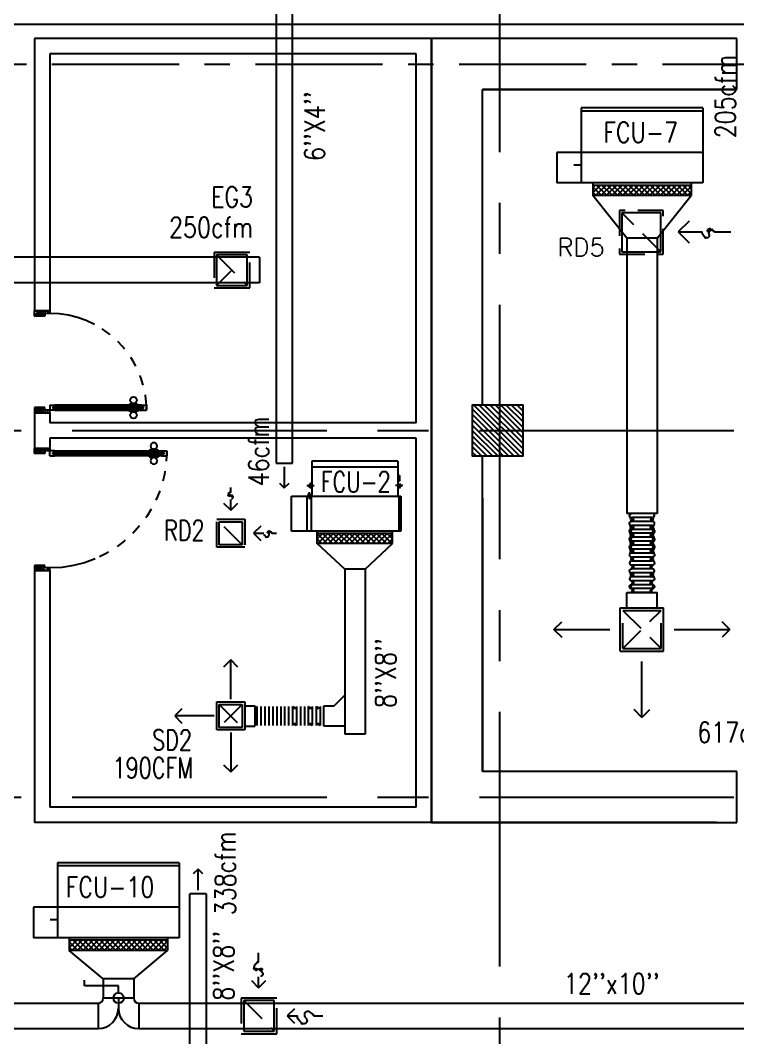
# Model space of a CAD drawing. Extents: x 417866200 to 417866302, y 43498034 to 43498122.
# Drawn here: x 417866220.08 to 417866227.12, y 43498048.87 to 43498058.87 of the extents above; entities that cross this region are included whole.
import ezdxf

# ---------------------------------------------------------------- set-up
doc = ezdxf.new("R2010")
doc.units = 0
doc.header["$MEASUREMENT"] = 0
for name, pattern in [('CENTER', [2, 1.25, -0.25, 0.25, -0.25]), ('CENTERX2', [4, 2.5, -0.5, 0.5, -0.5]), ('HIDDEN', [0.375, 0.25, -0.125])]:
    doc.linetypes.add(name, pattern=pattern)
doc.layers.get('0').update_dxf_attribs({"linetype": 'CONTINUOUS'})
for name, color, linetype in [('AXES', 11, 'CENTERX2'), ('AXES1', 11, 'CENTER'), ('COL', 7, 'CONTINUOUS'), ('COUNTER', 9, 'CONTINUOUS'), ('DOOR', 9, 'CONTINUOUS'), ('DUCT', 6, 'CONTINUOUS'), ('EXDUCT', 10, 'CONTINUOUS'), ('FCU', 6, 'CONTINUOUS'), ('HAT', 11, 'CONTINUOUS'), ('M-AC-FLEX', 7, 'CONTINUOUS'), ('M-EGU.', 2, 'CONTINUOUS'), ('M-TEXT', 2, 'CONTINUOUS'), ('TEXT-A', 2, 'CONTINUOUS'), ('WALL', 9, 'CONTINUOUS')]:
    doc.layers.add(name, color=color, linetype=linetype)
doc.styles.add('ROMANS', font='ROMANS.shx', dxfattribs={"width": 0.6})

# ---------------------------------------------------------------- blocks, each defined once
blk = doc.blocks.new('DOOR100')
at = {"layer": 'DOOR', "color": 7, "linetype": 'ByBlock'}
for p, q in [((-75, 1250), (-75, 1300)), ((-75, 1300), (-25, 1300)), ((-25, 1300), (-75, 1300)), ((-25, 1250), (-25, 1300)), ((-91.2, 1205), (-91.2, 1140.2)), ((-82.2, 1205), (-91.2, 1205)), ((-82.2, 1127.6), (-82.2, 1217.6)), ((-75, 1217.6), (-82.2, 1217.6)), ((-82.2, 1205), (-82.2, 1140.2)), ((-58, 1250), (-75, 1250)), ((-58, 1250), (-58, 1270)), ((-42, 1270), (-58, 1270)), ((-42, 1250), (-42, 1270)), ((-25, 1250), (-42, 1250)), ((-25, 1217.6), (-17.8, 1217.6)), ((-17.8, 1127.6), (-17.8, 1217.6)), ((-17.8, 1205), (-17.8, 1140.2)), ((-17.8, 1205), (-8.8, 1205)), ((-8.8, 1205), (-8.8, 1140.2)), ((-82.2, 1140.2), (-91.2, 1140.2)), ((-75, 1127.6), (-82.2, 1127.6)), ((-25, 1127.6), (-17.8, 1127.6)), ((-17.8, 1140.2), (-8.8, 1140.2)), ((-75, 200), (-58, 200)), ((-75, 150), (-75, 200)), ((-58, 200), (-58, 180)), ((-42, 200), (-25, 200)), ((-42, 180), (-42, 200)), ((-25, 200), (-25, 150)), ((-1200, 0), (-1200, 150)), ((-1200, 150), (-1175, 150)), ((-1200, 150), (-1200, 0)), ((-1150, 0), (-1200, 113.7)), ((-1175, 150), (-1175, 100)), ((-1175, 100), (-1150, 100)), ((-1150, 0), (-1163.4, 100)), ((-1150, 100), (-1150, 0)), ((-75, 150), (-25, 150)), ((-58, 180), (-42, 180)), ((-50, 0), (0, 113.7)), ((-50, 100), (-50, 0)), ((-50, 0), (-36.6, 100)), ((-25, 100), (-50, 100)), ((0, 150), (-25, 150)), ((-25, 150), (-25, 100)), ((0, 0), (0, 150)), ((0, 150), (0, 0)), ((-1150, 0), (-1200, 40.1)), ((-1150, 0), (-1200, 0)), ((-50, 0), (0, 40.1)), ((-50, 0), (0, 0))]:
    blk.add_line(p, q, dxfattribs=at)
at = {"layer": 'DOOR', "linetype": 'ByBlock'}
for p, q in [((-75, 1250), (-75, 200)), ((-58, 200), (-58, 1250)), ((-42, 200), (-42, 1250)), ((-25, 200), (-25, 1250))]:
    blk.add_line(p, q, dxfattribs=at)
at = {"layer": 'DOOR', "color": 7, "linetype": 'ByBlock'}
for centre in [(-123.5, 1172.6), (23.5, 1172.6)]:
    blk.add_circle(centre, 32.4, dxfattribs=at)
at = {"layer": 'DOOR', "linetype": 'HIDDEN', "ltscale": 0.5}
blk.add_arc((-25, 150), 1150, 90, 180, dxfattribs=at)
at = {"layer": 'DOOR', "color": 7, "linetype": 'ByBlock'}
for centre, radius, start, end in [((-1150, 0), 154.4, 103.71423, 108.89471), ((-1150, 0), 134.4, 100.71998, 111.84015), ((-50, 0), 134.4, 68.15985, 79.28002), ((-50, 0), 114.4, 64.08384, 77.37743), ((-50, 0), 154.4, 71.10529, 76.28577), ((-1150, 0), 94.4, 90, 121.98181), ((-1150, 0), 74.4, 90, 132.22357), ((-1150, 0), 54.4, 90, 156.79262), ((-1150, 0), 34.4, 90, 180), ((-1150, 0), 14.4, 90, 180), ((-50, 0), 94.4, 58.01819, 90), ((-50, 0), 74.4, 47.77643, 90), ((-50, 0), 54.4, 23.20738, 90), ((-50, 0), 34.4, 0, 90), ((-50, 0), 14.4, 0, 90)]:
    blk.add_arc(centre, radius, start, end, dxfattribs=at)
blk = doc.blocks.new('*X84')
at = {"color": 0}
for p, q in [((238728.6, 132662.5), (239215.8, 133149.7)), ((238728.6, 132715.6), (239162.7, 133149.7)), ((238728.6, 132768.6), (239109.7, 133149.7)), ((238728.6, 132821.6), (239056.7, 133149.7)), ((238728.6, 132874.7), (239003.6, 133149.7)), ((238728.6, 132927.7), (238950.6, 133149.7)), ((238728.6, 132980.7), (238897.6, 133149.7)), ((238728.6, 133033.8), (238844.5, 133149.7)), ((238728.6, 133086.8), (238791.5, 133149.7)), ((238728.6, 133139.8), (238738.5, 133149.7)), ((238768.8, 132649.7), (239228.6, 133109.5)), ((238821.8, 132649.7), (239228.6, 133056.5)), ((238874.9, 132649.7), (239228.6, 133003.4)), ((238927.9, 132649.7), (239228.6, 132950.4)), ((238980.9, 132649.7), (239228.6, 132897.4)), ((239033.9, 132649.7), (239228.6, 132844.3)), ((239087, 132649.7), (239228.6, 132791.3)), ((239140, 132649.7), (239228.6, 132738.3)), ((239193, 132649.7), (239228.6, 132685.2))]:
    blk.add_line(p, q, dxfattribs=at)
blk = doc.blocks.new('COL50')
at = {"layer": 'COL'}
blk.add_lwpolyline([(-250, 250), (-250, -250), (250, -250), (250, 250)], close=True, dxfattribs=at)
blk = doc.blocks.new('DOOR-10')
at = {"layer": 'DOOR', "color": 0, "linetype": 'ByBlock'}
for p, q in [((-25.7, 1100), (-75.7, 1100)), ((-75.7, 1100), (-25.7, 1100)), ((-75.7, 1050), (-75.7, 1100)), ((-25.7, 1050), (-25.7, 1100)), ((-82.9, 1005), (-91.9, 1005)), ((-91.9, 1005), (-91.9, 940.2)), ((-75.7, 1017.6), (-82.9, 1017.6)), ((-82.9, 927.6), (-82.9, 1017.6)), ((-82.9, 1005), (-82.9, 940.2)), ((-58.7, 1050), (-75.7, 1050)), ((-42.7, 1070), (-58.7, 1070)), ((-58.7, 1050), (-58.7, 1070)), ((-42.7, 1050), (-42.7, 1070)), ((-25.7, 1050), (-42.7, 1050)), ((-25.7, 1017.6), (-18.5, 1017.6)), ((-18.5, 927.6), (-18.5, 1017.6)), ((-18.5, 1005), (-9.5, 1005)), ((-18.5, 1005), (-18.5, 940.2)), ((-9.5, 1005), (-9.5, 940.2)), ((-82.9, 940.2), (-91.9, 940.2)), ((-75.7, 927.6), (-82.9, 927.6)), ((-25.7, 927.6), (-18.5, 927.6)), ((-18.5, 940.2), (-9.5, 940.2)), ((-75.7, 200), (-58.7, 200)), ((-75.7, 150), (-75.7, 200)), ((-58.7, 200), (-58.7, 180)), ((-42.7, 200), (-25.7, 200)), ((-42.7, 180), (-42.7, 200)), ((-25.7, 200), (-25.7, 150)), ((-1000.7, 0), (-1000.7, 150)), ((-1000.7, 150), (-975.7, 150)), ((-1000.7, 150), (-1000.7, 0)), ((-975.7, 150), (-975.7, 100)), ((-975.7, 100), (-950.7, 100)), ((-950.7, 100), (-950.7, 0)), ((-75.7, 150), (-25.7, 150)), ((-58.7, 180), (-42.7, 180)), ((-50.7, 100), (-50.7, 0)), ((-25.7, 100), (-50.7, 100)), ((-0.7, 150), (-25.7, 150)), ((-25.7, 150), (-25.7, 100)), ((-950.7, 0), (-1000.7, 0)), ((-50.7, 0), (-0.7, 0))]:
    blk.add_line(p, q, dxfattribs=at)
at = {"layer": 'DOOR', "linetype": 'ByBlock'}
for p, q in [((-75.7, 1050), (-75.7, 200)), ((-58.7, 200), (-58.7, 1050)), ((-42.7, 200), (-42.7, 1050)), ((-25.7, 200), (-25.7, 1050))]:
    blk.add_line(p, q, dxfattribs=at)
at = {"layer": 'DOOR', "color": 9, "linetype": 'ByBlock'}
for p, q in [((-950.7, 0), (-1000.7, 113.7)), ((-950.7, 0), (-964.1, 100)), ((-50.7, 0), (-0.7, 113.7)), ((-50.7, 0), (-37.3, 100)), ((-0.7, 0), (-0.7, 150)), ((-950.7, 0), (-1000.7, 40.1)), ((-50.7, 0), (-0.7, 40.1))]:
    blk.add_line(p, q, dxfattribs=at)
at = {"layer": 'DOOR', "color": 0, "linetype": 'ByBlock'}
for centre in [(-124.2, 972.6), (22.8, 972.6)]:
    blk.add_circle(centre, 32.4, dxfattribs=at)
at = {"layer": 'DOOR', "linetype": 'HIDDEN', "ltscale": 0.5}
blk.add_arc((-23.4, 149.1), 952.3, 93.14816, 179.94816, dxfattribs=at)
at = {"layer": 'DOOR', "color": 9, "linetype": 'ByBlock'}
for centre, radius, start, end in [((-950.7, 0), 154.4, 103.71423, 108.89471), ((-950.7, 0), 134.4, 100.71998, 111.84015), ((-50.7, 0), 134.4, 68.15985, 79.28002), ((-50.7, 0), 114.4, 64.08384, 77.37743), ((-50.7, 0), 154.4, 71.10529, 76.28577), ((-950.7, 0), 94.4, 90, 121.98181), ((-950.7, 0), 74.4, 90, 132.22357), ((-950.7, 0), 54.4, 90, 156.79262), ((-950.7, 0), 34.4, 90, 180), ((-950.7, 0), 14.4, 90, 180), ((-50.7, 0), 94.4, 58.01819, 90), ((-50.7, 0), 74.4, 47.77643, 90), ((-50.7, 0), 54.4, 23.20738, 90), ((-50.7, 0), 34.4, 0, 90), ((-50.7, 0), 14.4, 0, 90)]:
    blk.add_arc(centre, radius, start, end, dxfattribs=at)
blk = doc.blocks.new('*X23')
at = {"color": 0}
for p, q in [((16890.5, -2466.6), (16943.5, -2413.6)), ((16890.5, -2519.6), (16990.5, -2419.6)), ((16990.5, -2565.5), (16890.5, -2465.5)), ((16890.5, -2572.6), (16990.5, -2472.6)), ((16990.5, -2512.5), (16891.6, -2413.6)), ((16990.5, -2459.4), (16944.6, -2413.6)), ((16990.5, -2618.5), (16890.5, -2518.5)), ((16890.5, -2625.7), (16990.5, -2525.7)), ((16990.5, -2671.6), (16890.5, -2571.6)), ((16890.5, -2678.7), (16990.5, -2578.7)), ((16990.5, -2724.6), (16890.5, -2624.6)), ((16890.5, -2731.7), (16990.5, -2631.7)), ((16990.5, -2777.6), (16890.5, -2677.6)), ((16890.5, -2784.8), (16990.5, -2684.8)), ((16990.5, -2830.7), (16890.5, -2730.7)), ((16890.5, -2837.8), (16990.5, -2737.8)), ((16990.5, -2883.7), (16890.5, -2783.7)), ((16890.5, -2890.8), (16990.5, -2790.8)), ((16990.5, -2936.7), (16890.5, -2836.7)), ((16890.5, -2943.9), (16990.5, -2843.9)), ((16990.5, -2989.8), (16890.5, -2889.8)), ((16890.5, -2996.9), (16990.5, -2896.9)), ((16990.5, -3042.8), (16890.5, -2942.8)), ((16890.5, -3049.9), (16990.5, -2949.9)), ((16990.5, -3095.8), (16890.5, -2995.8)), ((16890.5, -3103), (16990.5, -3003)), ((16990.5, -3148.9), (16890.5, -3048.9)), ((16891.5, -3154.9), (16990.5, -3056)), ((16943.5, -3154.9), (16890.5, -3101.9)), ((16944.6, -3154.9), (16990.5, -3109))]:
    blk.add_line(p, q, dxfattribs=at)
blk = doc.blocks.new('WHE06')
at = {"color": 3}
for p, q in [((689, 621.5), (346.1, 621.5)), ((346.1, 621.5), (346.1, 469.1)), ((689, 469.1), (689, 621.5)), ((60.3, -422.2), (60.3, 422.2)), ((212.3, 437.2), (269.1, 437.2)), ((232.1, 452.2), (232.1, 422.2)), ((232.1, 452.2), (252.1, 452.2)), ((242.1, 472.2), (242.1, 399.5)), ((252.1, 452.2), (252.1, 422.2)), ((305, 447.6), (373.3, 447.6)), ((321.1, 457.6), (321.1, 437.6)), ((321.1, 457.6), (346.1, 457.6)), ((321.1, 437.6), (346.1, 437.6)), ((346.1, 430.4), (689, 430.4)), ((811.2, 370.7), (689, 370.7)), ((711.2, -370.7), (711.2, 370.7)), ((811.2, -370.7), (811.2, 370.7)), ((242.1, -472.2), (242.1, -399.5)), ((811.2, -370.7), (689, -370.7)), ((141.6, -437.2), (141.6, -422.2)), ((141.6, -437.2), (196.6, -437.2)), ((196.6, -437.2), (196.6, -422.2)), ((221.4, -437.2), (269.1, -437.2)), ((232.1, -452.2), (232.1, -422.2)), ((232.1, -452.2), (252.1, -452.2)), ((252.1, -452.2), (252.1, -422.2)), ((346.1, -430.4), (689, -430.4))]:
    blk.add_line(p, q, dxfattribs=at)
at = {"color": 6}
for p, q in [((0, -422.2), (0, 422.2)), ((0, 422.2), (346.1, 422.2)), ((346.1, 469.1), (346.1, -450.8)), ((689, 469.1), (346.1, 469.1)), ((689, -450.8), (689, 469.1)), ((0, -422.2), (346.1, -422.2)), ((346.1, -450.8), (689, -450.8))]:
    blk.add_line(p, q, dxfattribs=at)
at = {"color": 11}
blk.add_blockref('*X23', (-16179.3, 2784.3), dxfattribs=at)
blk = doc.blocks.new('*X25')
at = {"color": 0}
for p, q in [((-750.2, 2537.8), (-672.3, 2615.8)), ((-750.2, 2590.8), (-725.3, 2615.8)), ((-659.6, 2515.8), (-750.2, 2606.4)), ((-719.2, 2515.8), (-619.2, 2615.8)), ((-606.6, 2515.8), (-706.6, 2615.8)), ((-666.2, 2515.8), (-566.2, 2615.8)), ((-553.6, 2515.8), (-653.6, 2615.8)), ((-613.2, 2515.8), (-513.2, 2615.8)), ((-500.5, 2515.8), (-600.5, 2615.8)), ((-560.1, 2515.8), (-460.1, 2615.8)), ((-447.5, 2515.8), (-547.5, 2615.8)), ((-507.1, 2515.8), (-407.1, 2615.8)), ((-394.5, 2515.8), (-494.5, 2615.8)), ((-454.1, 2515.8), (-354.1, 2615.8)), ((-341.4, 2515.8), (-441.4, 2615.8)), ((-401, 2515.8), (-301, 2615.8)), ((-288.4, 2515.8), (-388.4, 2615.8)), ((-348, 2515.8), (-248, 2615.8)), ((-235.4, 2515.8), (-335.4, 2615.8)), ((-295, 2515.8), (-195, 2615.8)), ((-182.3, 2515.8), (-282.3, 2615.8)), ((-241.9, 2515.8), (-141.9, 2615.8)), ((-129.3, 2515.8), (-229.3, 2615.8)), ((-188.9, 2515.8), (-88.9, 2615.8)), ((-76.3, 2515.8), (-176.3, 2615.8)), ((-135.9, 2515.8), (-35.9, 2615.8)), ((-23.2, 2515.8), (-123.2, 2615.8)), ((-82.8, 2515.8), (17.2, 2615.8)), ((29.8, 2515.8), (-70.2, 2615.8)), ((-29.8, 2515.8), (70.2, 2615.8)), ((82.8, 2515.8), (-17.2, 2615.8)), ((23.2, 2515.8), (123.2, 2615.8)), ((135.9, 2515.8), (35.9, 2615.8)), ((76.3, 2515.8), (176.3, 2615.8)), ((188.9, 2515.8), (88.9, 2615.8)), ((129.3, 2515.8), (214.8, 2601.2)), ((214.8, 2543), (141.9, 2615.8)), ((214.8, 2596), (195, 2615.8)), ((-712.7, 2515.8), (-750.2, 2553.4)), ((182.3, 2515.8), (214.8, 2548.2))]:
    blk.add_line(p, q, dxfattribs=at)
blk = doc.blocks.new('WAP16')
at = {"color": 6}
for p, q in [((-597, 0), (-597, -737)), ((-597, 0), (597, 0)), ((597, 0), (597, -737)), ((-597, -437), (597, -437)), ((-597, -737), (597, -737))]:
    blk.add_line(p, q, dxfattribs=at)
at = {"color": 3}
for p, q in [((-597, -32), (597, -32)), ((597, -437), (835, -437)), ((835, -437), (835, -737)), ((597, -562), (670.3, -562)), ((-482.5, -737), (-482.5, -862)), ((-482.5, -762), (482.5, -762)), ((482.5, -737), (482.5, -862)), ((597, -737), (835, -737)), ((-482.5, -862), (482.5, -862))]:
    blk.add_line(p, q, dxfattribs=at)
at = {"color": 11}
blk.add_blockref('*X25', (267.7, -3377.8), dxfattribs=at)

msp = doc.modelspace()

# ---------------------------------------------------------------- linework, layer by layer
at = {"layer": 'AXES'}
for p, q in [((417866224.784, 43498033.5727), (417866224.784, 43498111.2854)), ((417866200.584, 43498054.837), (417866268.624, 43498054.837)), ((417866200.584, 43498051.237), (417866268.624, 43498051.237))]:
    msp.add_line(p, q, dxfattribs=at)
at = {"layer": 'AXES1'}
msp.add_line((417866210.384, 43498058.437), (417866267.7882, 43498058.437), dxfattribs=at)
at = {"layer": 'COUNTER', "linetype": 'ByBlock'}
for p, q in [((417866224.1139, 43498058.687), (417866224.1139, 43498050.987)), ((417866227.1139, 43498058.687), (417866224.1139, 43498058.687)), ((417866227.1139, 43498058.187), (417866227.1139, 43498058.687)), ((417866224.6139, 43498058.187), (417866227.1139, 43498058.187)), ((417866224.6139, 43498055.087), (417866224.6139, 43498058.187)), ((417866227.1139, 43498051.487), (417866224.6139, 43498051.487)), ((417866227.1139, 43498050.987), (417866227.1139, 43498051.487)), ((417866224.1139, 43498050.987), (417866227.1139, 43498050.987))]:
    msp.add_line(p, q, dxfattribs=at)
at = {"layer": 'COUNTER'}
for p, q in [((417866224.1139, 43498050.987), (417866224.1139, 43498058.687)), ((417866226.914, 43498058.687), (417866224.114, 43498058.687)), ((417866224.114, 43498050.987), (417866224.114, 43498058.687)), ((417866227.1139, 43498058.187), (417866227.1139, 43498058.687)), ((417866227.1139, 43498058.187), (417866224.6139, 43498058.187)), ((417866226.914, 43498058.187), (417866224.614, 43498058.187)), ((417866224.614, 43498055.087), (417866224.614, 43498058.187)), ((417866224.614, 43498051.487), (417866224.614, 43498054.587)), ((417866224.6139, 43498054.1712), (417866224.6139, 43498051.487)), ((417866226.914, 43498051.487), (417866224.614, 43498051.487)), ((417866226.914, 43498050.987), (417866224.114, 43498050.987))]:
    msp.add_line(p, q, dxfattribs=at)
at = {"layer": 'DUCT'}
for p, q in [((417866222.5879, 43498059.5286), (417866222.5879, 43498054.5158)), ((417866222.7479, 43498054.5158), (417866222.7479, 43498059.4486)), ((417866222.5879, 43498054.5158), (417866222.7479, 43498054.5158)), ((417866223.2573, 43498052.2317), (417866223.1573, 43498052.1317)), ((417866223.0573, 43498051.9317), (417866223.0573, 43498052.1317)), ((417866223.0573, 43498052.1317), (417866223.1573, 43498052.1317)), ((417866223.2573, 43498051.9317), (417866223.0573, 43498051.9317)), ((417866221.9013, 43498050.2859), (417866221.7413, 43498050.2859)), ((417866221.7413, 43498048.4039), (417866221.7413, 43498050.2859)), ((417866221.9013, 43498050.2859), (417866221.9013, 43498048.4839))]:
    msp.add_line(p, q, dxfattribs=at)
at = {"layer": 'DUCT', "linetype": 'ByBlock'}
for p, q in [((417866226.0313, 43498056.7283), (417866225.6988, 43498057.1444)), ((417866226.3313, 43498056.7283), (417866226.6638, 43498057.1444)), ((417866226.3313, 43498056.7283), (417866226.0313, 43498056.7283)), ((417866226.0313, 43498056.7283), (417866226.0313, 43498054.0218)), ((417866226.3313, 43498056.7283), (417866226.3313, 43498054.0218)), ((417866226.3313, 43498054.0218), (417866226.0313, 43498054.0218)), ((417866223.2609, 43498053.4765), (417866222.9903, 43498053.7265)), ((417866223.4609, 43498053.4765), (417866223.7316, 43498053.7265)), ((417866223.4609, 43498053.4765), (417866223.2609, 43498053.4765)), ((417866223.2609, 43498053.4765), (417866223.2609, 43498051.8535)), ((417866223.4609, 43498053.4765), (417866223.4609, 43498051.8535)), ((417866223.3157, 43498051.8535), (417866223.2609, 43498051.8535)), ((417866223.4609, 43498051.8535), (417866223.3157, 43498051.8535)), ((417866220.8882, 43498049.4495), (417866220.5557, 43498049.7298)), ((417866221.1882, 43498049.4495), (417866221.5207, 43498049.7298)), ((417866220.7055, 43498049.3815), (417866220.7055, 43498049.4395)), ((417866221.1882, 43498049.4495), (417866220.8882, 43498049.4495)), ((417866220.8882, 43498049.4495), (417866220.8882, 43498049.262)), ((417866221.1882, 43498049.4495), (417866221.1882, 43498049.262)), ((417866221.0405, 43498049.3815), (417866220.7055, 43498049.3815)), ((417866221.0405, 43498049.3132), (417866221.0405, 43498049.3815)), ((417866221.1882, 43498049.262), (417866220.8882, 43498049.262)), ((417866221.0382, 43498049.262), (417866221.0382, 43498049.162)), ((417866215.6423, 43498049.212), (417866220.8382, 43498049.212)), ((417866220.8382, 43498049.212), (417866220.8382, 43498048.962)), ((417866221.2382, 43498049.212), (417866221.2382, 43498048.962)), ((417866221.2382, 43498049.212), (417866228.5979, 43498049.212)), ((417866215.6423, 43498048.962), (417866220.8382, 43498048.962)), ((417866221.2382, 43498048.962), (417866228.5979, 43498048.962))]:
    msp.add_line(p, q, dxfattribs=at)
msp.add_circle((417866221.0405, 43498049.2619), 0.0512, dxfattribs=at)
for centre, radius, start, end in [((417866220.8382, 43498049.262), 0.05, 270, 0), ((417866221.2382, 43498049.262), 0.05, 180, 270), ((417866220.8382, 43498049.162), 0.2, 270, 0), ((417866221.2382, 43498049.162), 0.2, 180, 270)]:
    msp.add_arc(centre, radius, start, end, dxfattribs=at)
at = {"layer": 'EXDUCT', "linetype": 'ByBlock'}
for p, q in [((417866232.4669, 43498058.8256), (417866217.2795, 43498058.8256)), ((417866222.4253, 43498056.5391), (417866217.3795, 43498056.5391)), ((417866222.4253, 43498056.5391), (417866222.4253, 43498056.2891)), ((417866222.1527, 43498056.4123), (417866222.0027, 43498056.2623)), ((417866222.4253, 43498056.2891), (417866217.2295, 43498056.2891))]:
    msp.add_line(p, q, dxfattribs=at)
at = {"layer": 'M-AC-FLEX', "color": 11}
for p, q in [((417866226.2851, 43498053.9835), (417866226.0776, 43498053.9835)), ((417866226.2851, 43498053.9445), (417866226.0776, 43498053.9445)), ((417866226.2851, 43498053.9055), (417866226.0776, 43498053.9055)), ((417866226.2851, 43498053.8665), (417866226.0776, 43498053.8665)), ((417866226.2851, 43498053.8275), (417866226.0776, 43498053.8275)), ((417866226.2851, 43498053.7885), (417866226.0776, 43498053.7885)), ((417866226.2851, 43498053.7495), (417866226.0776, 43498053.7495)), ((417866226.2851, 43498053.7495), (417866226.0776, 43498053.7495)), ((417866226.2851, 43498053.7105), (417866226.0776, 43498053.7105)), ((417866226.2851, 43498053.6715), (417866226.0776, 43498053.6715)), ((417866226.2851, 43498053.6325), (417866226.0776, 43498053.6325)), ((417866226.2851, 43498053.5935), (417866226.0776, 43498053.5935)), ((417866226.2851, 43498053.5545), (417866226.0776, 43498053.5545)), ((417866226.2851, 43498053.5162), (417866226.0776, 43498053.5162)), ((417866226.2851, 43498053.5162), (417866226.0776, 43498053.5162)), ((417866226.2851, 43498053.4772), (417866226.0776, 43498053.4772)), ((417866226.2851, 43498053.4772), (417866226.0776, 43498053.4772)), ((417866226.2851, 43498053.4388), (417866226.0776, 43498053.4388)), ((417866226.2851, 43498053.4388), (417866226.0776, 43498053.4388)), ((417866226.2851, 43498053.3998), (417866226.0776, 43498053.3998)), ((417866226.2851, 43498053.3998), (417866226.0776, 43498053.3998)), ((417866226.2851, 43498053.3615), (417866226.0776, 43498053.3615)), ((417866226.2851, 43498053.3615), (417866226.0776, 43498053.3615)), ((417866226.2851, 43498053.3225), (417866226.0776, 43498053.3225)), ((417866226.2851, 43498053.3225), (417866226.0776, 43498053.3225)), ((417866226.2851, 43498053.2849), (417866226.0776, 43498053.2849)), ((417866226.2851, 43498053.2849), (417866226.0776, 43498053.2849)), ((417866226.2851, 43498053.2459), (417866226.0776, 43498053.2459)), ((417866226.2851, 43498053.2459), (417866226.0776, 43498053.2459)), ((417866222.3984, 43498052.1271), (417866222.3984, 43498051.9396)), ((417866222.4374, 43498052.1271), (417866222.4374, 43498051.9396)), ((417866222.4764, 43498052.1271), (417866222.4764, 43498051.9396)), ((417866222.5154, 43498052.1271), (417866222.5154, 43498051.9396)), ((417866222.5154, 43498052.1271), (417866222.5154, 43498051.9396)), ((417866222.5544, 43498052.1271), (417866222.5544, 43498051.9396)), ((417866222.5934, 43498052.1271), (417866222.5934, 43498051.9396)), ((417866222.6324, 43498052.1271), (417866222.6324, 43498051.9396)), ((417866222.6714, 43498052.1271), (417866222.6714, 43498051.9396)), ((417866222.7104, 43498052.1271), (417866222.7104, 43498051.9396)), ((417866222.7487, 43498052.1271), (417866222.7487, 43498051.9396)), ((417866222.7487, 43498052.1271), (417866222.7487, 43498051.9396)), ((417866222.7877, 43498052.1271), (417866222.7877, 43498051.9396)), ((417866222.7877, 43498052.1271), (417866222.7877, 43498051.9396)), ((417866222.8261, 43498052.1271), (417866222.8261, 43498051.9396)), ((417866222.8261, 43498052.1271), (417866222.8261, 43498051.9396)), ((417866222.8651, 43498052.1271), (417866222.8651, 43498051.9396)), ((417866222.8651, 43498052.1271), (417866222.8651, 43498051.9396)), ((417866222.9034, 43498052.1271), (417866222.9034, 43498051.9396)), ((417866222.9034, 43498052.1271), (417866222.9034, 43498051.9396)), ((417866222.9424, 43498052.1271), (417866222.9424, 43498051.9396)), ((417866222.9424, 43498052.1271), (417866222.9424, 43498051.9396)), ((417866222.98, 43498052.1271), (417866222.98, 43498051.9396)), ((417866222.98, 43498052.1271), (417866222.98, 43498051.9396)), ((417866223.019, 43498052.1271), (417866223.019, 43498051.9396)), ((417866223.019, 43498052.1271), (417866223.019, 43498051.9396))]:
    msp.add_line(p, q, dxfattribs=at)
at = {"layer": 'M-AC-FLEX'}
for points in [[(417866226.0776, 43498053.8665, 1), (417866226.0776, 43498053.9055, -1), (417866226.0776, 43498053.9445, 1), (417866226.0776, 43498053.9835, -1.018005), (417866226.0776, 43498054.0218)], [(417866226.2851, 43498053.8665, -1), (417866226.2851, 43498053.9055, 1), (417866226.2851, 43498053.9445, -1), (417866226.2851, 43498053.9835, 1.018005), (417866226.2851, 43498054.0218)], [(417866226.0775, 43498053.8275, -1.000001), (417866226.0776, 43498053.8665)], [(417866226.0775, 43498053.8665, 1.000001), (417866226.0776, 43498053.8275)], [(417866226.0776, 43498053.9055, -1), (417866226.0776, 43498053.8665, 1), (417866226.0776, 43498053.8275)], [(417866226.0776, 43498053.7885, 1), (417866226.0776, 43498053.8275, -1), (417866226.0776, 43498053.8665)], [(417866226.0776, 43498053.8275, -1), (417866226.0776, 43498053.7885, 1), (417866226.0776, 43498053.7495)], [(417866226.2851, 43498053.9055, 1), (417866226.2851, 43498053.8665, -1), (417866226.2851, 43498053.8275)], [(417866226.2851, 43498053.7885, -1), (417866226.2851, 43498053.8275, 1), (417866226.2851, 43498053.8665)], [(417866226.2851, 43498053.8275, 1), (417866226.2851, 43498053.7885, -1), (417866226.2851, 43498053.7495)], [(417866226.2851, 43498053.8275, 1), (417866226.2851, 43498053.8665)], [(417866226.2851, 43498053.8665, -1), (417866226.2851, 43498053.8275)], [(417866226.0775, 43498053.7495, -1.000001), (417866226.0776, 43498053.7885)], [(417866226.0775, 43498053.7885, 1.000001), (417866226.0776, 43498053.7495)], [(417866226.0775, 43498053.7885, 1.000001), (417866226.0776, 43498053.7495)], [(417866226.0775, 43498053.7495, -1.000001), (417866226.0776, 43498053.7885)], [(417866226.0776, 43498053.7105, 1), (417866226.0776, 43498053.7495, -1), (417866226.0776, 43498053.7885)], [(417866226.0776, 43498053.7495, -1), (417866226.0776, 43498053.7105, 1), (417866226.0776, 43498053.6715)], [(417866226.2851, 43498053.7105, -1), (417866226.2851, 43498053.7495, 1), (417866226.2851, 43498053.7885)], [(417866226.2851, 43498053.7495, 1), (417866226.2851, 43498053.7105, -1), (417866226.2851, 43498053.6715)], [(417866226.2851, 43498053.7495, 1), (417866226.2851, 43498053.7885)], [(417866226.2851, 43498053.7885, -1), (417866226.2851, 43498053.7495)], [(417866226.2851, 43498053.7885, -1), (417866226.2851, 43498053.7495)], [(417866226.2851, 43498053.7495, 1), (417866226.2851, 43498053.7885)], [(417866226.0775, 43498053.7105, 1.000001), (417866226.0776, 43498053.6715)], [(417866226.0775, 43498053.6715, -1.000001), (417866226.0776, 43498053.7105)], [(417866226.0776, 43498053.6325, 1), (417866226.0776, 43498053.6715, -1), (417866226.0776, 43498053.7105)], [(417866226.0776, 43498053.6715, -1), (417866226.0776, 43498053.6325, 1), (417866226.0776, 43498053.5935, -1), (417866226.0776, 43498053.5545, 1.018005), (417866226.0776, 43498053.5162)], [(417866226.2851, 43498053.6325, -1), (417866226.2851, 43498053.6715, 1), (417866226.2851, 43498053.7105)], [(417866226.2851, 43498053.6715, 1), (417866226.2851, 43498053.6325, -1), (417866226.2851, 43498053.5935, 1), (417866226.2851, 43498053.5545, -1.018005), (417866226.2851, 43498053.5162)], [(417866226.2851, 43498053.7105, -1), (417866226.2851, 43498053.6715)], [(417866226.2851, 43498053.6715, 1), (417866226.2851, 43498053.7105)], [(417866226.0776, 43498053.3998, 1), (417866226.0776, 43498053.4388, -1.018005), (417866226.0776, 43498053.4772)], [(417866226.0776, 43498053.4388, -1), (417866226.0776, 43498053.3998, 1.018005), (417866226.0776, 43498053.3615)], [(417866226.2851, 43498053.3998, -1), (417866226.2851, 43498053.4388, 1.018005), (417866226.2851, 43498053.4772)], [(417866226.2851, 43498053.4388, 1), (417866226.2851, 43498053.3998, -1.018005), (417866226.2851, 43498053.3615)], [(417866226.0769, 43498053.3232, 1.000002), (417866226.0776, 43498053.2849)], [(417866226.0769, 43498053.2842, -1.000002), (417866226.0776, 43498053.3225)], [(417866226.2851, 43498053.3232, -1.017916), (417866226.2851, 43498053.2849)], [(417866226.2851, 43498053.2842, 1.017916), (417866226.2851, 43498053.3225)], [(417866222.3786, 43498052.1076, 0.418714), (417866222.3984, 43498052.1271, -1), (417866222.4374, 43498052.1271)], [(417866222.3984, 43498052.1271, -0.418714), (417866222.3786, 43498052.1076, -0.418714)], [(417866222.4374, 43498052.1271, 1), (417866222.3984, 43498052.1271)], [(417866222.4764, 43498052.1271, -1), (417866222.4374, 43498052.1271, 1), (417866222.3984, 43498052.1271)], [(417866222.3984, 43498052.1271, -1), (417866222.4374, 43498052.1271)], [(417866222.4374, 43498052.1271, 1), (417866222.4764, 43498052.1271, -1), (417866222.5154, 43498052.1271)], [(417866222.5154, 43498052.1271, 1), (417866222.4764, 43498052.1271)], [(417866222.5544, 43498052.1271, -1), (417866222.5154, 43498052.1271, 1), (417866222.4764, 43498052.1271)], [(417866222.4764, 43498052.1271, -1), (417866222.5154, 43498052.1271)], [(417866222.4764, 43498052.1271, -1), (417866222.5154, 43498052.1271)], [(417866222.5154, 43498052.1271, 1), (417866222.4764, 43498052.1271)], [(417866222.5154, 43498052.1271, 1), (417866222.5544, 43498052.1271, -1), (417866222.5934, 43498052.1271)], [(417866222.6324, 43498052.1271, -1), (417866222.5934, 43498052.1271, 1), (417866222.5544, 43498052.1271)], [(417866222.5544, 43498052.1271, -1), (417866222.5934, 43498052.1271)], [(417866222.5934, 43498052.1271, 1), (417866222.5544, 43498052.1271)], [(417866222.5934, 43498052.1271, 1), (417866222.6324, 43498052.1271, -1), (417866222.6714, 43498052.1271, 1), (417866222.7104, 43498052.1271, -1.018005), (417866222.7487, 43498052.1271)], [(417866222.8651, 43498052.1271, -1), (417866222.8261, 43498052.1271, 1.018005), (417866222.7877, 43498052.1271)], [(417866222.8261, 43498052.1271, 1), (417866222.8651, 43498052.1271, -1.018005), (417866222.9034, 43498052.1271)], [(417866222.9417, 43498052.1271, -1.017916), (417866222.98, 43498052.1271)], [(417866222.9807, 43498052.1271, 1.017916), (417866222.9424, 43498052.1271)], [(417866223.0573, 43498052.1271, -0.000657), (417866223.0573, 43498052.1271, 1.018005), (417866223.019, 43498052.1271)], [(417866222.3786, 43498051.9591, -0.418714), (417866222.3984, 43498051.9396, 1), (417866222.4374, 43498051.9396)], [(417866222.4764, 43498051.9396, 1), (417866222.4374, 43498051.9396, -1), (417866222.3984, 43498051.9396)], [(417866222.4374, 43498051.9396, -1.000001), (417866222.3984, 43498051.9396)], [(417866222.3984, 43498051.9396, 1.000001), (417866222.4374, 43498051.9396)], [(417866222.4374, 43498051.9396, -1), (417866222.4764, 43498051.9396, 1), (417866222.5154, 43498051.9396)], [(417866222.5544, 43498051.9396, 1), (417866222.5154, 43498051.9396, -1), (417866222.4764, 43498051.9396)], [(417866222.5154, 43498051.9396, -1.000001), (417866222.4764, 43498051.9396)], [(417866222.4764, 43498051.9396, 1.000001), (417866222.5154, 43498051.9396)], [(417866222.4764, 43498051.9396, 1.000001), (417866222.5154, 43498051.9396)], [(417866222.5154, 43498051.9396, -1.000001), (417866222.4764, 43498051.9396)], [(417866222.5154, 43498051.9396, -1), (417866222.5544, 43498051.9396, 1), (417866222.5934, 43498051.9396)], [(417866222.6324, 43498051.9396, 1), (417866222.5934, 43498051.9396, -1), (417866222.5544, 43498051.9396)], [(417866222.5544, 43498051.9396, 1.000001), (417866222.5934, 43498051.9396)], [(417866222.5934, 43498051.9396, -1.000001), (417866222.5544, 43498051.9396)], [(417866222.5934, 43498051.9396, -1), (417866222.6324, 43498051.9396, 1), (417866222.6714, 43498051.9396, -1), (417866222.7104, 43498051.9396, 1.018005), (417866222.7487, 43498051.9396)], [(417866222.8651, 43498051.9396, 1), (417866222.8261, 43498051.9396, -1.018005), (417866222.7877, 43498051.9396)], [(417866222.8261, 43498051.9396, -1), (417866222.8651, 43498051.9396, 1.018005), (417866222.9034, 43498051.9396)], [(417866222.9417, 43498051.9389, 1.000002), (417866222.98, 43498051.9396)], [(417866222.9807, 43498051.9389, -1.000002), (417866222.9424, 43498051.9396)], [(417866223.0573, 43498051.9397, 0.000657), (417866223.0573, 43498051.9396, -1.018005), (417866223.019, 43498051.9396)]]:
    msp.add_lwpolyline(points, format="xyb", dxfattribs=at)
for centre, start, end in [((417866226.0776, 43498053.4967), 298.43137, 90.01777), ((417866226.0776, 43498053.4967), 298.43137, 90.01777), ((417866226.0776, 43498053.4967), 269.98223, 61.56863), ((417866226.0776, 43498053.4967), 269.98223, 61.56863), ((417866226.2851, 43498053.4967), 90, 241.56864), ((417866226.2851, 43498053.4967), 118.43136, 270), ((417866226.0776, 43498053.342), 298.43137, 90.01777), ((417866226.0776, 43498053.342), 298.43137, 90.01777), ((417866226.0776, 43498053.342), 269.98223, 61.56863), ((417866226.0776, 43498053.342), 269.98223, 61.56863), ((417866226.2851, 43498053.342), 90, 241.56864), ((417866226.2851, 43498053.342), 118.43136, 270), ((417866226.0776, 43498053.2654), 298.43137, 90.01777), ((417866226.0776, 43498053.2654), 298.43137, 90.01777), ((417866226.0776, 43498053.2654), 269.98223, 61.56863), ((417866226.0776, 43498053.2654), 269.98223, 61.56863), ((417866226.2851, 43498053.2654), 90, 241.56864), ((417866226.2851, 43498053.2654), 118.43136, 270), ((417866222.7682, 43498052.1271), 180, 331.56864), ((417866222.7682, 43498052.1271), 208.43136, 0), ((417866222.9229, 43498052.1271), 180, 331.56864), ((417866222.9229, 43498052.1271), 208.43136, 0), ((417866222.9995, 43498052.1271), 180, 331.56864), ((417866222.9995, 43498052.1271), 208.43136, 0), ((417866222.7682, 43498051.9396), 28.43137, 180.01777), ((417866222.7682, 43498051.9396), 28.43137, 180.01777), ((417866222.7682, 43498051.9396), 359.98223, 151.56863), ((417866222.7682, 43498051.9396), 359.98223, 151.56863), ((417866222.9229, 43498051.9396), 28.43137, 180.01777), ((417866222.9229, 43498051.9396), 28.43137, 180.01777), ((417866222.9229, 43498051.9396), 359.98223, 151.56863), ((417866222.9229, 43498051.9396), 359.98223, 151.56863), ((417866222.9995, 43498051.9396), 28.43137, 180.01777), ((417866222.9995, 43498051.9396), 28.43137, 180.01777), ((417866222.9995, 43498051.9396), 359.98223, 151.56863), ((417866222.9995, 43498051.9396), 359.98223, 151.56863)]:
    msp.add_arc(centre, 0.0195, start, end, dxfattribs=at)
at = {"layer": 'M-EGU.', "linetype": 'HIDDEN'}
for p, q in [((417866225.9589, 43498056.9997), (417866225.9589, 43498056.5687)), ((417866226.3899, 43498056.9997), (417866225.9589, 43498056.9997)), ((417866226.3649, 43498056.5937), (417866225.9839, 43498056.9747)), ((417866226.3899, 43498056.5687), (417866226.3899, 43498056.9997)), ((417866222.3277, 43498056.5873), (417866221.9777, 43498056.5873)), ((417866221.9777, 43498056.5873), (417866221.9777, 43498056.2373)), ((417866222.0027, 43498056.5623), (417866222.3027, 43498056.2623)), ((417866222.3277, 43498056.2373), (417866222.3277, 43498056.5873)), ((417866225.9589, 43498056.5687), (417866226.3899, 43498056.5687)), ((417866221.9777, 43498056.2373), (417866222.3277, 43498056.2373)), ((417866222.0036, 43498053.6908), (417866222.0036, 43498053.9658)), ((417866222.0036, 43498053.9658), (417866222.2786, 43498053.9658)), ((417866222.2536, 43498053.7158), (417866222.0286, 43498053.9408)), ((417866222.2786, 43498053.9658), (417866222.2786, 43498053.6908)), ((417866222.2786, 43498053.6908), (417866222.0036, 43498053.6908)), ((417866225.9929, 43498053.0709), (417866226.3689, 43498053.0709)), ((417866225.9929, 43498053.0709), (417866226.3689, 43498052.6949)), ((417866225.9929, 43498052.6949), (417866226.3689, 43498053.0709)), ((417866225.9929, 43498052.6949), (417866225.9929, 43498053.0709)), ((417866226.3689, 43498052.6949), (417866226.3689, 43498053.0709)), ((417866225.9929, 43498052.6949), (417866226.3689, 43498052.6949)), ((417866222.0286, 43498052.1459), (417866222.2536, 43498052.1459)), ((417866222.2536, 43498052.1459), (417866222.0286, 43498051.9209)), ((417866222.0286, 43498052.1459), (417866222.2536, 43498051.9209)), ((417866222.0286, 43498051.9209), (417866222.0286, 43498052.1459)), ((417866222.2536, 43498052.1459), (417866222.2536, 43498051.9209)), ((417866222.2536, 43498051.9209), (417866222.0286, 43498051.9209)), ((417866222.2439, 43498049.262), (417866222.2439, 43498048.912)), ((417866222.5939, 43498049.262), (417866222.2439, 43498049.262)), ((417866222.2689, 43498049.237), (417866222.5689, 43498048.937)), ((417866222.5939, 43498048.912), (417866222.5939, 43498049.262)), ((417866222.2439, 43498048.912), (417866222.5939, 43498048.912))]:
    msp.add_line(p, q, dxfattribs=at)
at = {"layer": 'M-EGU.'}
for p, q in [((417866225.9839, 43498056.9747), (417866225.9839, 43498056.5937)), ((417866226.3649, 43498056.9747), (417866225.9839, 43498056.9747)), ((417866226.3649, 43498056.5937), (417866226.3649, 43498056.9747)), ((417866226.6431, 43498056.8942), (417866226.5371, 43498056.7882)), ((417866226.5371, 43498056.7882), (417866226.7726, 43498056.7882)), ((417866226.5371, 43498056.7882), (417866226.6431, 43498056.6821)), ((417866226.8921, 43498056.7882), (417866227.0548, 43498056.7882)), ((417866222.3027, 43498056.5623), (417866222.0027, 43498056.5623)), ((417866222.0027, 43498056.5623), (417866222.0027, 43498056.2623)), ((417866222.3027, 43498056.2623), (417866222.3027, 43498056.5623)), ((417866225.9839, 43498056.5937), (417866226.3649, 43498056.5937)), ((417866222.0027, 43498056.2623), (417866222.3027, 43498056.2623)), ((417866222.6679, 43498054.4811), (417866222.6679, 43498054.2736)), ((417866222.6207, 43498054.3208), (417866222.6679, 43498054.2736)), ((417866222.6679, 43498054.2736), (417866222.715, 43498054.3208)), ((417866222.1411, 43498054.2353), (417866222.1411, 43498054.2783)), ((417866222.0704, 43498054.124), (417866222.1411, 43498054.0533)), ((417866222.1411, 43498054.0533), (417866222.1411, 43498054.1602)), ((417866222.1411, 43498054.0533), (417866222.2118, 43498054.124)), ((417866222.0286, 43498053.7158), (417866222.0286, 43498053.9408)), ((417866222.0286, 43498053.9408), (417866222.2536, 43498053.9408)), ((417866222.2536, 43498053.9408), (417866222.2536, 43498053.7158)), ((417866222.4368, 43498053.899), (417866222.3661, 43498053.8283)), ((417866222.3661, 43498053.8283), (417866222.4368, 43498053.7576)), ((417866222.3661, 43498053.8283), (417866222.4671, 43498053.8283)), ((417866222.5468, 43498053.8283), (417866222.5911, 43498053.8283)), ((417866222.2536, 43498053.7158), (417866222.0286, 43498053.7158)), ((417866226.0309, 43498053.0959), (417866226.0309, 43498053.2459)), ((417866226.0309, 43498053.2459), (417866226.3309, 43498053.2459)), ((417866226.3309, 43498053.0959), (417866226.3309, 43498053.2459)), ((417866225.9679, 43498053.0959), (417866226.3939, 43498053.0959)), ((417866225.9679, 43498052.6699), (417866225.9679, 43498053.0959)), ((417866226.3939, 43498052.6699), (417866226.3939, 43498053.0959)), ((417866225.3169, 43498052.8829), (417866225.3932, 43498052.9593)), ((417866227.0449, 43498052.8829), (417866226.9685, 43498052.9593)), ((417866225.3169, 43498052.8829), (417866225.3932, 43498052.8065)), ((417866225.3169, 43498052.8829), (417866225.8654, 43498052.8829)), ((417866226.4963, 43498052.8829), (417866227.0449, 43498052.8829)), ((417866227.0449, 43498052.8829), (417866226.9685, 43498052.8065)), ((417866225.9679, 43498052.6699), (417866226.3939, 43498052.6699)), ((417866222.1411, 43498052.5834), (417866222.0704, 43498052.5127)), ((417866222.2118, 43498052.5127), (417866222.1411, 43498052.5834)), ((417866222.1411, 43498052.1972), (417866222.1411, 43498052.5834)), ((417866226.1809, 43498052.0189), (417866226.1809, 43498052.5674)), ((417866222.0036, 43498051.8959), (417866222.0036, 43498052.1709)), ((417866222.0036, 43498052.1709), (417866222.2786, 43498052.1709)), ((417866222.2786, 43498052.1709), (417866222.2786, 43498051.8959)), ((417866222.2786, 43498052.1334), (417866222.3786, 43498052.1334)), ((417866222.3786, 43498052.1334), (417866222.3786, 43498051.9334)), ((417866221.6618, 43498052.1041), (417866221.5911, 43498052.0334)), ((417866221.5911, 43498052.0334), (417866221.6618, 43498051.9627)), ((417866221.9773, 43498052.0334), (417866221.5911, 43498052.0334)), ((417866226.1809, 43498052.0189), (417866226.1045, 43498052.0953)), ((417866226.1809, 43498052.0189), (417866226.2572, 43498052.0953)), ((417866222.2786, 43498051.9334), (417866222.3786, 43498051.9334)), ((417866222.2786, 43498051.8959), (417866222.0036, 43498051.8959)), ((417866222.1411, 43498051.8695), (417866222.1411, 43498051.4834)), ((417866222.0704, 43498051.5541), (417866222.1411, 43498051.4834)), ((417866222.1411, 43498051.4834), (417866222.2118, 43498051.5541)), ((417866221.8213, 43498050.5281), (417866221.7742, 43498050.481)), ((417866221.8213, 43498050.3206), (417866221.8213, 43498050.5281)), ((417866221.8685, 43498050.481), (417866221.8213, 43498050.5281)), ((417866222.4158, 43498049.62), (417866222.4158, 43498049.706)), ((417866222.3451, 43498049.4336), (417866222.4158, 43498049.3629)), ((417866222.4158, 43498049.3629), (417866222.4158, 43498049.4697)), ((417866222.4158, 43498049.3629), (417866222.4865, 43498049.4336)), ((417866222.2689, 43498049.237), (417866222.2689, 43498048.937)), ((417866222.5689, 43498049.237), (417866222.2689, 43498049.237)), ((417866222.5689, 43498048.937), (417866222.5689, 43498049.237)), ((417866222.7671, 43498049.1573), (417866222.6963, 43498049.0866)), ((417866222.6963, 43498049.0866), (417866222.7671, 43498049.0159)), ((417866222.6963, 43498049.0866), (417866222.7974, 43498049.0866)), ((417866222.9566, 43498049.0866), (417866223.0453, 43498049.0866)), ((417866222.2689, 43498048.937), (417866222.5689, 43498048.937))]:
    msp.add_line(p, q, dxfattribs=at)
for points in [[(417866226.8921, 43498056.7882, 0.1324), (417866226.8753, 43498056.8123, 0.15664), (417866226.8522, 43498056.8218, 0.736612), (417866226.8333, 43498056.7746, -0.774232), (417866226.8124, 43498056.729, -0.203349), (417866226.7808, 43498056.7496, -0.193808), (417866226.7726, 43498056.7882)], [(417866222.1411, 43498054.2353, 0.187862), (417866222.1226, 43498054.224, 0.202645), (417866222.1177, 43498054.2044, 0.616915), (417866222.1428, 43498054.1963, -0.668708), (417866222.1664, 43498054.1867, -0.194285), (417866222.1592, 43498054.1688, -0.186051), (417866222.1411, 43498054.1602)], [(417866222.5468, 43498053.8283, 0.1324), (417866222.5356, 43498053.8444, 0.15664), (417866222.5202, 43498053.8508, 0.736612), (417866222.5076, 43498053.8193, -0.774232), (417866222.4937, 43498053.7889, -0.203349), (417866222.4726, 43498053.8026, -0.193808), (417866222.4671, 43498053.8283)], [(417866222.4158, 43498049.62, 0.187862), (417866222.3789, 43498049.5973, 0.202645), (417866222.369, 43498049.5581, 0.616915), (417866222.4191, 43498049.5419, -0.668708), (417866222.4663, 43498049.5228, -0.194285), (417866222.4521, 43498049.4869, -0.186051), (417866222.4158, 43498049.4697)], [(417866222.9566, 43498049.0866, 0.1324), (417866222.9344, 43498049.1188, 0.15664), (417866222.9036, 43498049.1315, 0.736612), (417866222.8783, 43498049.0686, -0.774232), (417866222.8505, 43498049.0077, -0.203349), (417866222.8083, 43498049.0352, -0.193808), (417866222.7974, 43498049.0866)]]:
    msp.add_lwpolyline(points, format="xyb", dxfattribs=at)
at = {"layer": 'WALL'}
for p, q in [((417866220.214, 43498058.687), (417866220.214, 43498056.012)), ((417866224.114, 43498058.687), (417866220.214, 43498058.687)), ((417866224.114, 43498050.987), (417866224.114, 43498058.687)), ((417866220.364, 43498058.537), (417866220.364, 43498056.012)), ((417866223.964, 43498058.537), (417866220.364, 43498058.537)), ((417866223.964, 43498054.912), (417866223.964, 43498058.537)), ((417866220.364, 43498056.012), (417866220.214, 43498056.012)), ((417866220.364, 43498055.012), (417866220.214, 43498055.012)), ((417866220.214, 43498055.012), (417866220.214, 43498054.662)), ((417866220.364, 43498055.012), (417866220.364, 43498054.912)), ((417866223.964, 43498054.912), (417866220.364, 43498054.912)), ((417866220.364, 43498054.762), (417866220.364, 43498054.662)), ((417866223.964, 43498054.762), (417866220.364, 43498054.762)), ((417866223.964, 43498051.137), (417866223.964, 43498054.762)), ((417866220.364, 43498054.662), (417866220.214, 43498054.662)), ((417866220.364, 43498053.462), (417866220.214, 43498053.462)), ((417866220.214, 43498053.462), (417866220.214, 43498050.987)), ((417866220.364, 43498053.462), (417866220.364, 43498051.137)), ((417866223.964, 43498051.137), (417866220.364, 43498051.137)), ((417866224.114, 43498050.987), (417866220.214, 43498050.987))]:
    msp.add_line(p, q, dxfattribs=at)
at = {"layer": 'WALL', "linetype": 'ByBlock', "ltscale": 0.3}
msp.add_lwpolyline([(417866225.014, 43498055.087), (417866224.514, 43498055.087), (417866224.514, 43498054.587), (417866225.014, 43498054.587)], close=True, dxfattribs=at)

# ---------------------------------------------------------------- block references
at = {"layer": 'COL', "xscale": 0.0009999871253967285, "yscale": 0.001000002026557922, "zscale": 0.001}
msp.add_blockref('COL50', (417866224.764, 43498054.837), dxfattribs=at)
at = {"layer": 'DOOR', "color": 0, "linetype": 'ByBlock', "ltscale": 0.3, "xscale": 0.001000002026557922, "yscale": 0.001000002026557922, "zscale": 0.001, "rotation": 270}
msp.add_blockref('DOOR-10', (417866220.214, 43498055.0113), dxfattribs=at)
at = {"layer": 'DOOR', "color": 0, "linetype": 'ByBlock', "xscale": -0.001000002026557922, "yscale": 0.001000002026557922, "zscale": 0.001, "rotation": 270}
msp.add_blockref('DOOR100', (417866220.214, 43498054.662), dxfattribs=at)
at = {"layer": 'FCU', "linetype": 'ByBlock', "xscale": -0.0009999871253967285, "yscale": 0.001000002026557922, "zscale": 0.001}
for p in [(417866226.1813, 43498058.0064), (417866221.0382, 43498050.5918)]:
    msp.add_blockref('WAP16', p, dxfattribs=at)
at = {"layer": 'FCU', "linetype": 'ByBlock', "xscale": -0.001000002026557922, "yscale": 0.001000002026557922, "zscale": 0.001, "rotation": 90}
msp.add_blockref('WHE06', (417866223.3609, 43498054.5377), dxfattribs=at)
at = {"layer": 'HAT', "xscale": -0.0009999871253967285, "yscale": 0.001000002026557922, "zscale": 0.001}
msp.add_blockref('*X84', (417866463.7425, 43497921.9372), dxfattribs=at)

# ---------------------------------------------------------------- texts
at = {"layer": 'M-TEXT', "style": 'ROMANS', "width": 0.8}
for s, p in [('205cfm', (417866227.1006, 43498057.7073)), ("6''X4''", (417866223.0672, 43498057.4848)), ('46cfm', (417866222.5169, 43498054.29)), ("8''X8''", (417866223.7622, 43498052.1123)), ('338cfm', (417866222.1895, 43498050.0763)), ("8''X8''", (417866222.1711, 43498049.2377))]:
    msp.add_text(s, height=0.2, rotation=90, dxfattribs=at).set_placement(p)
at = {"layer": 'M-TEXT', "style": 'ROMANS'}
for s, width, p in [('FCU-7', 0.8, (417866225.8014, 43498057.6673)), ('EG3', 0.8, (417866221.9496, 43498057.0313)), ('250cfm', 0.8, (417866221.5368, 43498056.7334)), ('FCU-2', 0.75, (417866223.0259, 43498054.2334)), ('RD2', 0.75, (417866221.4865, 43498053.7554)), ('617cfm', 0.8, (417866226.7247, 43498051.7733)), ('SD2', 0.75, (417866221.3689, 43498051.6967)), ('190CFM', 0.75, (417866220.9803, 43498051.4238)), ('FCU-10', 0.8, (417866220.5204, 43498050.2527)), ("12''x10''", 0.8, (417866225.4149, 43498049.3043))]:
    msp.add_text(s, height=0.2, dxfattribs=dict(at, width=width)).set_placement(p)
at = {"layer": 'TEXT-A', "linetype": 'ByBlock', "style": 'ROMANS'}
msp.add_text('RD5', height=0.175, dxfattribs=at).set_placement((417866225.3511, 43498056.5507))

doc.saveas('drawing.dxf')
